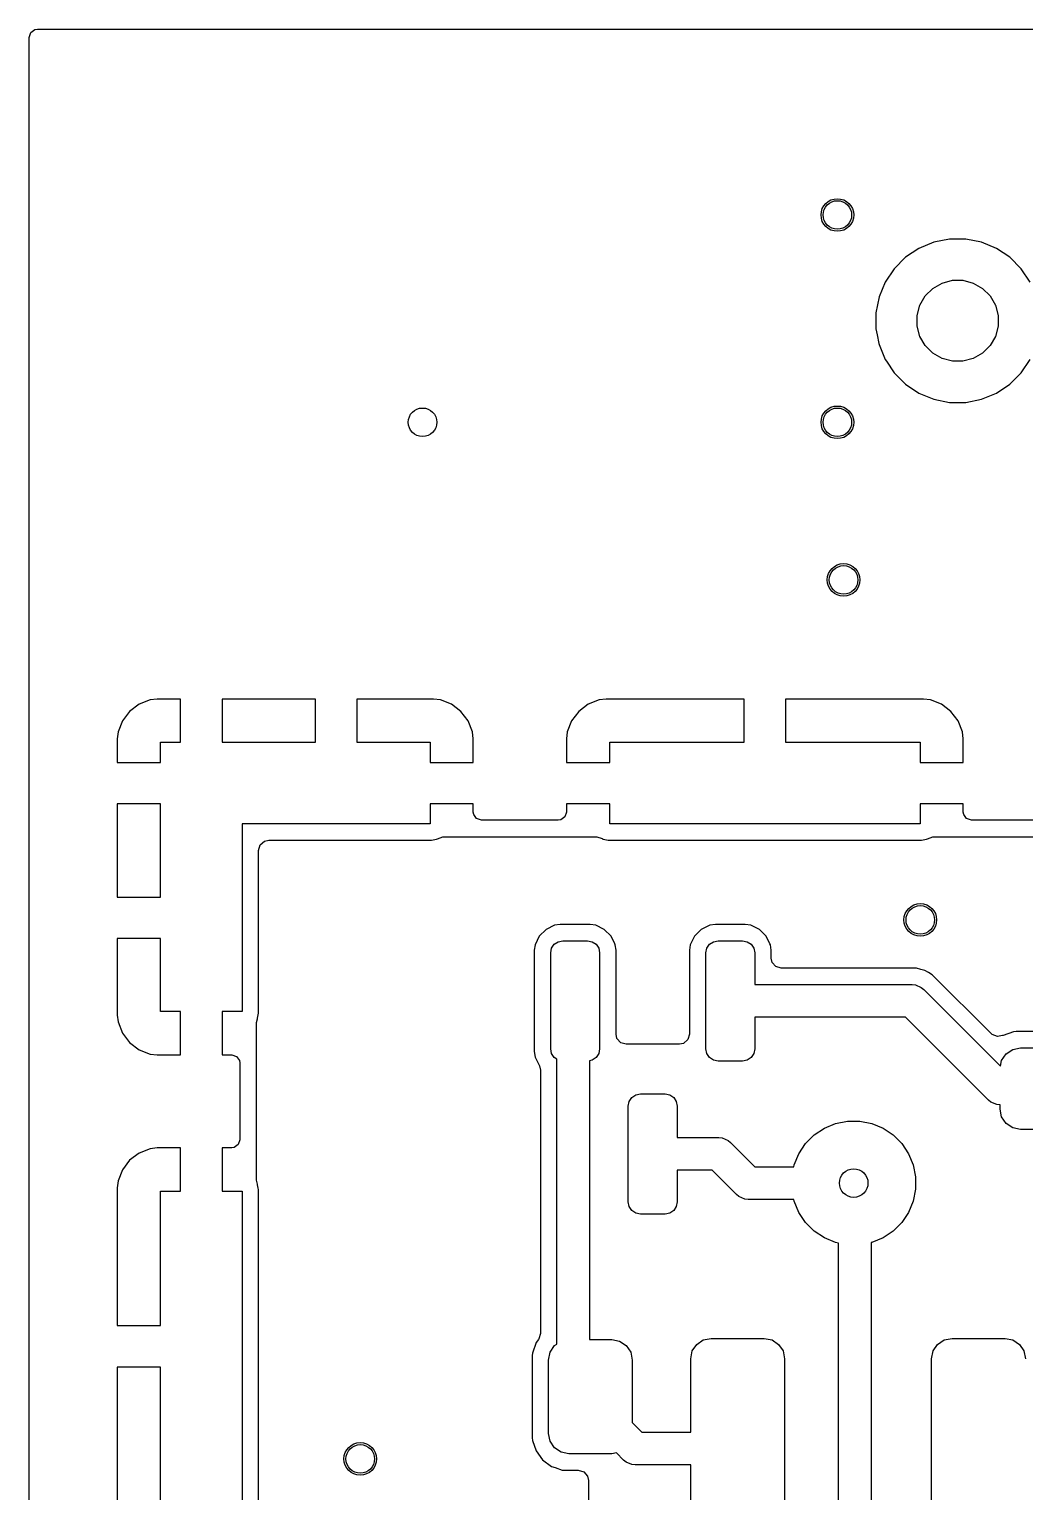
# Model space of a CAD drawing. Extents: x 3.9 to 7.48, y -4.89 to -2.91.
# Drawn here: x 3.899 to 4.379, y -3.613 to -2.908 of the extents above; entities that cross this region are included whole.
import ezdxf

# ---------------------------------------------------------------- set-up
doc = ezdxf.new("R2010")
doc.units = 0
doc.header["$MEASUREMENT"] = 0
doc.layers.add('BLACK', color=7, linetype='CONTINUOUS')

msp = doc.modelspace()

# ---------------------------------------------------------------- linework, layer by layer
at = {"layer": 'BLACK', "linetype": 'CONTINUOUS'}
for p, q in [((3.89909, -2.91183), (3.89983, -2.90954)), ((3.89909, -3.04464), (3.89909, -2.91183)), ((3.89983, -2.90954), (3.90178, -2.90812)), ((3.90178, -2.90812), (3.90299, -2.90793)), ((3.90299, -2.90793), (7.47436, -2.90793)), ((4.33519, -3.01064), (4.32802, -3.01361)), ((4.3428, -3.00913), (4.33519, -3.01064)), ((4.33519, -3.01064), (4.33519, -3.01064)), ((4.35055, -3.00913), (4.3428, -3.00913)), ((4.3428, -3.00913), (4.3428, -3.00913)), ((4.35816, -3.01064), (4.35055, -3.00913)), ((4.35055, -3.00913), (4.35055, -3.00913)), ((4.36533, -3.01361), (4.35816, -3.01064)), ((4.32157, -3.01792), (4.31608, -3.02341)), ((4.32802, -3.01361), (4.32157, -3.01792)), ((4.32157, -3.01792), (4.32157, -3.01792)), ((4.36537, -3.01363), (4.36533, -3.01361)), ((4.37178, -3.01792), (4.36537, -3.01363)), ((4.37727, -3.02341), (4.37178, -3.01792)), ((4.31608, -3.02341), (4.31177, -3.02986)), ((4.31608, -3.02341), (4.31608, -3.02341)), ((4.38158, -3.02986), (4.37727, -3.02341)), ((4.31177, -3.02986), (4.3088, -3.03703)), ((4.33106, -3.03653), (4.33469, -3.0329)), ((4.33469, -3.0329), (4.33914, -3.03033)), ((4.33914, -3.03033), (4.34411, -3.029)), ((4.34411, -3.029), (4.34924, -3.029)), ((4.34924, -3.029), (4.35421, -3.03033)), ((4.35421, -3.03033), (4.35866, -3.0329)), ((4.35866, -3.0329), (4.36229, -3.03653)), ((4.3088, -3.03703), (4.30729, -3.04464)), ((4.3088, -3.03703), (4.3088, -3.03703)), ((4.32849, -3.04098), (4.33106, -3.03653)), ((4.36229, -3.03653), (4.36486, -3.04098)), ((3.89909, -3.25021), (3.89909, -3.04464)), ((4.30729, -3.04464), (4.30729, -3.0524)), ((4.32716, -3.04595), (4.32849, -3.04098)), ((4.32716, -3.05109), (4.32716, -3.04595)), ((4.36486, -3.04098), (4.36619, -3.04595)), ((4.36619, -3.04595), (4.36619, -3.05109)), ((4.30729, -3.0524), (4.30785, -3.05526)), ((4.32849, -3.05605), (4.32716, -3.05109)), ((4.36619, -3.05109), (4.36486, -3.05605)), ((4.30785, -3.05526), (4.3087, -3.05952)), ((4.3087, -3.05952), (4.3088, -3.06001)), ((4.3088, -3.06001), (4.3088, -3.06001)), ((4.3088, -3.06001), (4.31177, -3.06717)), ((4.33106, -3.0605), (4.32849, -3.05605)), ((4.33469, -3.06413), (4.33106, -3.0605)), ((4.36229, -3.0605), (4.35866, -3.06413)), ((4.36486, -3.05605), (4.36229, -3.0605)), ((4.31177, -3.06717), (4.31236, -3.06806)), ((4.31236, -3.06806), (4.31608, -3.07363)), ((4.33914, -3.0667), (4.33469, -3.06413)), ((4.34411, -3.06803), (4.33914, -3.0667)), ((4.34924, -3.06803), (4.34411, -3.06803)), ((4.35421, -3.0667), (4.34924, -3.06803)), ((4.35866, -3.06413), (4.35421, -3.0667)), ((4.37727, -3.07363), (4.38158, -3.06717)), ((4.31608, -3.07363), (4.32157, -3.07911)), ((4.37178, -3.07911), (4.37727, -3.07363)), ((4.32157, -3.07911), (4.32802, -3.08342)), ((4.36533, -3.08342), (4.37178, -3.07911)), ((4.32802, -3.08342), (4.33519, -3.08639)), ((4.33519, -3.08639), (4.3428, -3.08791)), ((4.3428, -3.08791), (4.3428, -3.08791)), ((4.3428, -3.08791), (4.35055, -3.08791)), ((4.35055, -3.08791), (4.35816, -3.08639)), ((4.35055, -3.08791), (4.35055, -3.08791)), ((4.35816, -3.08639), (4.36533, -3.08342)), ((3.94748, -3.23695), (3.94402, -3.24152)), ((3.95205, -3.23349), (3.94748, -3.23695)), ((3.94748, -3.23695), (3.94748, -3.23695)), ((3.95739, -3.23138), (3.95205, -3.23349)), ((3.96074, -3.23098), (3.95739, -3.23138)), ((3.97206, -3.23098), (3.96074, -3.23098)), ((3.97206, -3.25185), (3.97206, -3.23098)), ((3.97206, -3.23098), (3.97206, -3.23098)), ((4.03702, -3.23098), (3.99206, -3.23098)), ((3.99206, -3.23098), (3.99206, -3.23098)), ((3.99206, -3.23098), (3.99206, -3.25185)), ((4.03702, -3.25185), (4.03702, -3.23098)), ((4.03702, -3.23098), (4.03702, -3.23098)), ((4.09393, -3.23098), (4.05702, -3.23098)), ((4.05702, -3.23098), (4.05702, -3.23098)), ((4.05702, -3.23098), (4.05702, -3.25185)), ((4.09728, -3.23138), (4.09393, -3.23098)), ((4.10262, -3.23349), (4.09728, -3.23138)), ((4.10719, -3.23695), (4.10262, -3.23349)), ((4.11066, -3.24152), (4.10719, -3.23695)), ((4.10719, -3.23695), (4.10719, -3.23695)), ((4.16402, -3.23695), (4.16055, -3.24152)), ((4.16859, -3.23349), (4.16402, -3.23695)), ((4.16402, -3.23695), (4.16402, -3.23695)), ((4.17392, -3.23138), (4.16859, -3.23349)), ((4.17728, -3.23098), (4.17392, -3.23138)), ((4.24371, -3.23098), (4.17728, -3.23098)), ((4.24371, -3.25185), (4.24371, -3.23098)), ((4.24371, -3.23098), (4.24371, -3.23098)), ((4.33015, -3.23098), (4.26371, -3.23098)), ((4.26371, -3.23098), (4.26371, -3.23098)), ((4.26371, -3.23098), (4.26371, -3.25185)), ((4.3335, -3.23138), (4.33015, -3.23098)), ((4.33884, -3.23349), (4.3335, -3.23138)), ((4.34341, -3.23695), (4.33884, -3.23349)), ((4.34688, -3.24152), (4.34341, -3.23695)), ((4.34341, -3.23695), (4.34341, -3.23695)), ((3.94402, -3.24152), (3.94191, -3.24686)), ((4.11276, -3.24686), (4.11066, -3.24152)), ((4.16055, -3.24152), (4.15845, -3.24686)), ((4.34898, -3.24686), (4.34688, -3.24152)), ((3.89909, -3.28153), (3.89909, -3.25021)), ((3.94191, -3.24686), (3.94151, -3.25021)), ((3.94151, -3.25021), (3.94151, -3.26153)), ((3.96238, -3.26153), (3.96238, -3.25185)), ((3.96238, -3.25185), (3.97206, -3.25185)), ((3.99206, -3.25185), (4.00175, -3.25185)), ((4.00175, -3.25185), (4.03702, -3.25185)), ((4.05702, -3.25185), (4.0923, -3.25185)), ((4.0923, -3.25185), (4.0923, -3.26153)), ((4.11316, -3.25021), (4.11276, -3.24686)), ((4.11316, -3.26153), (4.11316, -3.25021)), ((4.11316, -3.25021), (4.11316, -3.25021)), ((4.15845, -3.24686), (4.15804, -3.25021)), ((4.15804, -3.25021), (4.15804, -3.26153)), ((4.17891, -3.26153), (4.17891, -3.25185)), ((4.17891, -3.25185), (4.24371, -3.25185)), ((4.26371, -3.25185), (4.32852, -3.25185)), ((4.32852, -3.25185), (4.32852, -3.26153)), ((4.34938, -3.25021), (4.34898, -3.24686)), ((4.34938, -3.26153), (4.34938, -3.25021)), ((4.34938, -3.25021), (4.34938, -3.25021)), ((3.94151, -3.26153), (3.94151, -3.26153)), ((3.94151, -3.26153), (3.96238, -3.26153)), ((4.0923, -3.26153), (4.11316, -3.26153)), ((4.11316, -3.26153), (4.11316, -3.26153)), ((4.15804, -3.26153), (4.15804, -3.26153)), ((4.15804, -3.26153), (4.17891, -3.26153)), ((4.32852, -3.26153), (4.34938, -3.26153)), ((4.34938, -3.26153), (4.34938, -3.26153)), ((3.89909, -3.34649), (3.89909, -3.28153)), ((3.96238, -3.28153), (3.94151, -3.28153)), ((3.94151, -3.28153), (3.94151, -3.28153)), ((3.94151, -3.28153), (3.94151, -3.32649)), ((3.96238, -3.29122), (3.96238, -3.28153)), ((4.11316, -3.28153), (4.0923, -3.28153)), ((4.0923, -3.28153), (4.0923, -3.29122)), ((4.11316, -3.28553), (4.11316, -3.28153)), ((4.11316, -3.28153), (4.11316, -3.28153)), ((4.11335, -3.28673), (4.11316, -3.28553)), ((4.11477, -3.28868), (4.11335, -3.28673)), ((4.15804, -3.28553), (4.1573, -3.28782)), ((4.17891, -3.28153), (4.15804, -3.28153)), ((4.15804, -3.28153), (4.15804, -3.28153)), ((4.15804, -3.28153), (4.15804, -3.28553)), ((4.17891, -3.29122), (4.17891, -3.28153)), ((4.34938, -3.28153), (4.32852, -3.28153)), ((4.32852, -3.28153), (4.32852, -3.29122)), ((4.34938, -3.28553), (4.34938, -3.28153)), ((4.34938, -3.28153), (4.34938, -3.28153)), ((4.34957, -3.28673), (4.34938, -3.28553)), ((4.35099, -3.28868), (4.34957, -3.28673)), ((3.96238, -3.32649), (3.96238, -3.29122)), ((4.0923, -3.29122), (4.00175, -3.29122)), ((4.00175, -3.29122), (4.00175, -3.38177)), ((4.11706, -3.28943), (4.11477, -3.28868)), ((4.15415, -3.28943), (4.11706, -3.28943)), ((4.15535, -3.28924), (4.15415, -3.28943)), ((4.1573, -3.28782), (4.15535, -3.28924)), ((4.32852, -3.29122), (4.17891, -3.29122)), ((4.35328, -3.28943), (4.35099, -3.28868)), ((4.39037, -3.28943), (4.35328, -3.28943)), ((4.01041, -3.30135), (4.01249, -3.29955)), ((4.01249, -3.29955), (4.01452, -3.29911)), ((4.01452, -3.29911), (4.09307, -3.29911)), ((4.09307, -3.29911), (4.09538, -3.29865)), ((4.09307, -3.29911), (4.09307, -3.29911)), ((4.09538, -3.29865), (4.09585, -3.29834)), ((4.09585, -3.29834), (4.09847, -3.29752)), ((4.09847, -3.29752), (4.09856, -3.29752)), ((4.09856, -3.29752), (4.17265, -3.29752)), ((4.17265, -3.29752), (4.17529, -3.29829)), ((4.17529, -3.29829), (4.17536, -3.29834)), ((4.17536, -3.29834), (4.17583, -3.29865)), ((4.17583, -3.29865), (4.17583, -3.29865)), ((4.17583, -3.29865), (4.17583, -3.29865)), ((4.17583, -3.29865), (4.17813, -3.29911)), ((4.17813, -3.29911), (4.17813, -3.29911)), ((4.17813, -3.29911), (4.17813, -3.29911)), ((4.17813, -3.29911), (4.32929, -3.29911)), ((4.32929, -3.29911), (4.3316, -3.29865)), ((4.32929, -3.29911), (4.32929, -3.29911)), ((4.3316, -3.29865), (4.33207, -3.29834)), ((4.33207, -3.29834), (4.33469, -3.29752)), ((4.33469, -3.29752), (4.33478, -3.29752)), ((4.33478, -3.29752), (4.40887, -3.29752)), ((4.00964, -3.30399), (4.01041, -3.30135)), ((4.00964, -3.38255), (4.00964, -3.30399)), ((3.94151, -3.32649), (3.94151, -3.32649)), ((3.94151, -3.32649), (3.96238, -3.32649)), ((4.14824, -3.34209), (4.14498, -3.34535)), ((4.15238, -3.34007), (4.14824, -3.34209)), ((4.15506, -3.33968), (4.15238, -3.34007)), ((4.16949, -3.33968), (4.15506, -3.33968)), ((4.15506, -3.33968), (4.15506, -3.33968)), ((4.17217, -3.34007), (4.16949, -3.33968)), ((4.16949, -3.33968), (4.16949, -3.33968)), ((4.17631, -3.34209), (4.17217, -3.34007)), ((4.17956, -3.34535), (4.17631, -3.34209)), ((4.22304, -3.34209), (4.21979, -3.34535)), ((4.22718, -3.34007), (4.22304, -3.34209)), ((4.22986, -3.33968), (4.22718, -3.34007)), ((4.24429, -3.33968), (4.22986, -3.33968)), ((4.22986, -3.33968), (4.22986, -3.33968)), ((4.24697, -3.34007), (4.24429, -3.33968)), ((4.24429, -3.33968), (4.24429, -3.33968)), ((4.25111, -3.34209), (4.24697, -3.34007)), ((4.25437, -3.34535), (4.25111, -3.34209)), ((3.89909, -3.46675), (3.89909, -3.34649)), ((3.96238, -3.34649), (3.94151, -3.34649)), ((3.94151, -3.34649), (3.94151, -3.34649)), ((3.94151, -3.34649), (3.94151, -3.3834)), ((3.96238, -3.38177), (3.96238, -3.34649)), ((4.14296, -3.34949), (4.14257, -3.35217)), ((4.14498, -3.34535), (4.14296, -3.34949)), ((4.15091, -3.35122), (4.15219, -3.3493)), ((4.15219, -3.3493), (4.15411, -3.34802)), ((4.15411, -3.34802), (4.15637, -3.34757)), ((4.15637, -3.34757), (4.16818, -3.34757)), ((4.16818, -3.34757), (4.17044, -3.34802)), ((4.17044, -3.34802), (4.17235, -3.3493)), ((4.17235, -3.3493), (4.17363, -3.35122)), ((4.18135, -3.34901), (4.17956, -3.34535)), ((4.17956, -3.34535), (4.17956, -3.34535)), ((4.17956, -3.34535), (4.17956, -3.34535)), ((4.18159, -3.34949), (4.18135, -3.34901)), ((4.18198, -3.35217), (4.18159, -3.34949)), ((4.21776, -3.34949), (4.21737, -3.35217)), ((4.21979, -3.34535), (4.21776, -3.34949)), ((4.22571, -3.35122), (4.227, -3.3493)), ((4.227, -3.3493), (4.22891, -3.34802)), ((4.22891, -3.34802), (4.23117, -3.34757)), ((4.23117, -3.34757), (4.24298, -3.34757)), ((4.24298, -3.34757), (4.24524, -3.34802)), ((4.24524, -3.34802), (4.24716, -3.3493)), ((4.24716, -3.3493), (4.24844, -3.35122)), ((4.25616, -3.34901), (4.25437, -3.34535)), ((4.25437, -3.34535), (4.25437, -3.34535)), ((4.25437, -3.34535), (4.25437, -3.34535)), ((4.25639, -3.34949), (4.25616, -3.34901)), ((4.25678, -3.35217), (4.25639, -3.34949)), ((4.14257, -3.35217), (4.14257, -3.40105)), ((4.15046, -3.35348), (4.15091, -3.35122)), ((4.15046, -3.39974), (4.15046, -3.35348)), ((4.17363, -3.35122), (4.17408, -3.35348)), ((4.17408, -3.35348), (4.17408, -3.39974)), ((4.18198, -3.39263), (4.18198, -3.35217)), ((4.21737, -3.35217), (4.21737, -3.39263)), ((4.22527, -3.35348), (4.22571, -3.35122)), ((4.22527, -3.39974), (4.22527, -3.35348)), ((4.24844, -3.35122), (4.24889, -3.35348)), ((4.24889, -3.35348), (4.24889, -3.36873)), ((4.25678, -3.35596), (4.25678, -3.35217)), ((4.25722, -3.35799), (4.25678, -3.35596)), ((4.25902, -3.36006), (4.25722, -3.35799)), ((4.26166, -3.36084), (4.25902, -3.36006)), ((4.32684, -3.36084), (4.26166, -3.36084)), ((4.32885, -3.36138), (4.32684, -3.36084)), ((4.32684, -3.36084), (4.32684, -3.36084)), ((4.33085, -3.36191), (4.32885, -3.36138)), ((4.33265, -3.36295), (4.33085, -3.36191)), ((4.33445, -3.36399), (4.33265, -3.36295)), ((4.36283, -3.39237), (4.33445, -3.36399)), ((4.33445, -3.36399), (4.33445, -3.36399)), ((4.24889, -3.36873), (4.32477, -3.36873)), ((4.32477, -3.36873), (4.3263, -3.36888)), ((4.3263, -3.36888), (4.32914, -3.37006)), ((4.32914, -3.37006), (4.33033, -3.37104)), ((4.33033, -3.37104), (4.36734, -3.40804)), ((3.94151, -3.3834), (3.94191, -3.38676)), ((3.97206, -3.38177), (3.96238, -3.38177)), ((3.97206, -3.40263), (3.97206, -3.38177)), ((4.00175, -3.38177), (3.99206, -3.38177)), ((3.99206, -3.38177), (3.99206, -3.40263)), ((4.00867, -3.38704), (4.00905, -3.38517)), ((4.00905, -3.38517), (4.00918, -3.38485)), ((4.00918, -3.38485), (4.00964, -3.38255)), ((4.00964, -3.38255), (4.00964, -3.38255)), ((4.3215, -3.38448), (4.24889, -3.38448)), ((4.24889, -3.38448), (4.24889, -3.39974)), ((4.36151, -3.42449), (4.3215, -3.38448)), ((3.94191, -3.38676), (3.94402, -3.39209)), ((3.94402, -3.39209), (3.94748, -3.39666)), ((4.00867, -3.46311), (4.00867, -3.38704)), ((4.18242, -3.39466), (4.18198, -3.39263)), ((4.21737, -3.39263), (4.2166, -3.39527)), ((4.3633, -3.39279), (4.36283, -3.39237)), ((4.36587, -3.39378), (4.3633, -3.39279)), ((4.37364, -3.39145), (4.36859, -3.39322)), ((4.37484, -3.39134), (4.37364, -3.39145)), ((4.41651, -3.39134), (4.37484, -3.39134)), ((4.37484, -3.39134), (4.37484, -3.39134)), ((3.94748, -3.39666), (3.94748, -3.39666)), ((3.94748, -3.39666), (3.95205, -3.40013)), ((4.15091, -3.402), (4.15046, -3.39974)), ((4.17408, -3.39974), (4.17363, -3.402)), ((4.18422, -3.39674), (4.18242, -3.39466)), ((4.18686, -3.39752), (4.18422, -3.39674)), ((4.21249, -3.39752), (4.18686, -3.39752)), ((4.21452, -3.39708), (4.21249, -3.39752)), ((4.2166, -3.39527), (4.21452, -3.39708)), ((4.22571, -3.402), (4.22527, -3.39974)), ((4.24889, -3.39974), (4.24844, -3.402)), ((4.36823, -3.3933), (4.36587, -3.39378)), ((4.36825, -3.39334), (4.36823, -3.3933)), ((4.36852, -3.39324), (4.36825, -3.39334)), ((4.36856, -3.39323), (4.36852, -3.39324)), ((4.36859, -3.39322), (4.36856, -3.39323)), ((4.37001, -3.40212), (4.37321, -3.39998)), ((4.37321, -3.39998), (4.37697, -3.39923)), ((4.37697, -3.39923), (4.41438, -3.39923)), ((3.95205, -3.40013), (3.95739, -3.40223)), ((3.95739, -3.40223), (3.96074, -3.40263)), ((3.96074, -3.40263), (3.96074, -3.40263)), ((3.96074, -3.40263), (3.97206, -3.40263)), ((3.97206, -3.40263), (3.97206, -3.40263)), ((3.99206, -3.40263), (3.99206, -3.40263)), ((3.99206, -3.40263), (3.99669, -3.40263)), ((3.99669, -3.40263), (3.99898, -3.40338)), ((3.99898, -3.40338), (4.00039, -3.40533)), ((4.00039, -3.40533), (4.00058, -3.40653)), ((4.00058, -3.40653), (4.00058, -3.44362)), ((4.14257, -3.40105), (4.14296, -3.40373)), ((4.14296, -3.40373), (4.14296, -3.40373)), ((4.14296, -3.40373), (4.14453, -3.40694)), ((4.14453, -3.40694), (4.14501, -3.40792)), ((4.15219, -3.40391), (4.15091, -3.402)), ((4.1534, -3.40472), (4.15219, -3.40391)), ((4.1534, -3.54211), (4.1534, -3.40472)), ((4.17044, -3.40519), (4.16915, -3.40545)), ((4.16915, -3.40545), (4.16915, -3.53996)), ((4.17235, -3.40391), (4.17044, -3.40519)), ((4.17363, -3.402), (4.17235, -3.40391)), ((4.227, -3.40391), (4.22571, -3.402)), ((4.22891, -3.40519), (4.227, -3.40391)), ((4.23117, -3.40564), (4.22891, -3.40519)), ((4.24298, -3.40564), (4.23117, -3.40564)), ((4.24524, -3.40519), (4.24298, -3.40564)), ((4.24716, -3.40391), (4.24524, -3.40519)), ((4.24844, -3.402), (4.24716, -3.40391)), ((4.36734, -3.40804), (4.36788, -3.40531)), ((4.36788, -3.40531), (4.37001, -3.40212)), ((4.14501, -3.40792), (4.14551, -3.41007)), ((4.14551, -3.41007), (4.14551, -3.53697)), ((4.18786, -3.4273), (4.18831, -3.42504)), ((4.18786, -3.47356), (4.18786, -3.4273)), ((4.18831, -3.42504), (4.18959, -3.42312)), ((4.18959, -3.42312), (4.19151, -3.42184)), ((4.19151, -3.42184), (4.19377, -3.42139)), ((4.19377, -3.42139), (4.20558, -3.42139)), ((4.20558, -3.42139), (4.20784, -3.42184)), ((4.20784, -3.42184), (4.20976, -3.42312)), ((4.20976, -3.42312), (4.21104, -3.42504)), ((4.21104, -3.42504), (4.21149, -3.4273)), ((4.21149, -3.4273), (4.21149, -3.44255)), ((4.3627, -3.42547), (4.36151, -3.42449)), ((4.36554, -3.42664), (4.3627, -3.42547)), ((4.36708, -3.42679), (4.36554, -3.42664)), ((4.36713, -3.42679), (4.36708, -3.42679)), ((4.36713, -3.42876), (4.36713, -3.42679)), ((4.28784, -3.43574), (4.29361, -3.43459)), ((4.29361, -3.43459), (4.29949, -3.43459)), ((4.29949, -3.43459), (4.30526, -3.43574)), ((4.36788, -3.43253), (4.36713, -3.42876)), ((4.37001, -3.43572), (4.36788, -3.43253)), ((4.27336, -3.44541), (4.27752, -3.44126)), ((4.27752, -3.44126), (4.28241, -3.43799)), ((4.28241, -3.43799), (4.28784, -3.43574)), ((4.30526, -3.43574), (4.31069, -3.43799)), ((4.31069, -3.43799), (4.31558, -3.44126)), ((4.31558, -3.44126), (4.31974, -3.44541)), ((4.37321, -3.43785), (4.37001, -3.43572)), ((4.37697, -3.4386), (4.37321, -3.43785)), ((4.41438, -3.4386), (4.37697, -3.4386)), ((3.95739, -3.44792), (3.95205, -3.45002)), ((3.96074, -3.44752), (3.95739, -3.44792)), ((3.97206, -3.44752), (3.96074, -3.44752)), ((3.97206, -3.46838), (3.97206, -3.44752)), ((3.97206, -3.44752), (3.97206, -3.44752)), ((3.99669, -3.44752), (3.99206, -3.44752)), ((3.99206, -3.44752), (3.99206, -3.44752)), ((3.99206, -3.44752), (3.99206, -3.46838)), ((3.99789, -3.44733), (3.99669, -3.44752)), ((3.99984, -3.44591), (3.99789, -3.44733)), ((4.00058, -3.44362), (3.99984, -3.44591)), ((4.21149, -3.44255), (4.23158, -3.44255)), ((4.23158, -3.44255), (4.23312, -3.4427)), ((4.23312, -3.4427), (4.23596, -3.44388)), ((4.23596, -3.44388), (4.23715, -3.44486)), ((4.23715, -3.44486), (4.24887, -3.45657)), ((4.27009, -3.4503), (4.27336, -3.44541)), ((4.31974, -3.44541), (4.32301, -3.4503)), ((3.94748, -3.45349), (3.94402, -3.45806)), ((3.95205, -3.45002), (3.94748, -3.45349)), ((3.94748, -3.45349), (3.94748, -3.45349)), ((4.26767, -3.45657), (4.26784, -3.45574)), ((4.26784, -3.45574), (4.27009, -3.4503)), ((4.32301, -3.4503), (4.32526, -3.45574)), ((4.32526, -3.45574), (4.3264, -3.46151)), ((3.94191, -3.4634), (3.94151, -3.46675)), ((3.94402, -3.45806), (3.94191, -3.4634)), ((4.00905, -3.46498), (4.00867, -3.46311)), ((4.22832, -3.4583), (4.21149, -3.4583)), ((4.21149, -3.4583), (4.21149, -3.47356)), ((4.24004, -3.47001), (4.22832, -3.4583)), ((4.24887, -3.45657), (4.26767, -3.45657)), ((4.3264, -3.46151), (4.3264, -3.46739)), ((3.89909, -3.55319), (3.89909, -3.46675)), ((3.94151, -3.46675), (3.94151, -3.53319)), ((3.96238, -3.53319), (3.96238, -3.46838)), ((3.96238, -3.46838), (3.97206, -3.46838)), ((3.99206, -3.46838), (4.00175, -3.46838)), ((4.00175, -3.46838), (4.00175, -3.61799)), ((4.00918, -3.4653), (4.00905, -3.46498)), ((4.0095, -3.46692), (4.00918, -3.4653)), ((4.00918, -3.4653), (4.00918, -3.4653)), ((4.00964, -3.46761), (4.0095, -3.46692)), ((4.00964, -3.61877), (4.00964, -3.46761)), ((4.00964, -3.46761), (4.00964, -3.46761)), ((4.24123, -3.47099), (4.24004, -3.47001)), ((4.3264, -3.46739), (4.32526, -3.47315)), ((4.18831, -3.47582), (4.18786, -3.47356)), ((4.18959, -3.47773), (4.18831, -3.47582)), ((4.21104, -3.47582), (4.20976, -3.47773)), ((4.21149, -3.47356), (4.21104, -3.47582)), ((4.24407, -3.47217), (4.24123, -3.47099)), ((4.2456, -3.47232), (4.24407, -3.47217)), ((4.26767, -3.47232), (4.2456, -3.47232)), ((4.26784, -3.47315), (4.26767, -3.47232)), ((4.27009, -3.47859), (4.26784, -3.47315)), ((4.32526, -3.47315), (4.32301, -3.47859)), ((4.19151, -3.47901), (4.18959, -3.47773)), ((4.19377, -3.47946), (4.19151, -3.47901)), ((4.20558, -3.47946), (4.19377, -3.47946)), ((4.20784, -3.47901), (4.20558, -3.47946)), ((4.20976, -3.47773), (4.20784, -3.47901)), ((4.27336, -3.48348), (4.27009, -3.47859)), ((4.27752, -3.48764), (4.27336, -3.48348)), ((4.31974, -3.48348), (4.31558, -3.48764)), ((4.32301, -3.47859), (4.31974, -3.48348)), ((4.28241, -3.4909), (4.27752, -3.48764)), ((4.28784, -3.49315), (4.28241, -3.4909)), ((4.31069, -3.4909), (4.30526, -3.49315)), ((4.31558, -3.48764), (4.31069, -3.4909)), ((4.2893, -3.49344), (4.28784, -3.49315)), ((4.2893, -3.75576), (4.2893, -3.49344)), ((4.30526, -3.49315), (4.30504, -3.4932)), ((4.30504, -3.4932), (4.30504, -3.75902)), ((3.94151, -3.53319), (3.94151, -3.53319)), ((3.94151, -3.53319), (3.96238, -3.53319)), ((4.14455, -3.53987), (4.14341, -3.54142)), ((4.14473, -3.53961), (4.14455, -3.53987)), ((4.14551, -3.53697), (4.14473, -3.53961)), ((4.16915, -3.53996), (4.17993, -3.53996)), ((4.17993, -3.53996), (4.1837, -3.54071)), ((4.1837, -3.54071), (4.18689, -3.54284)), ((4.22085, -3.54225), (4.22404, -3.54012)), ((4.22404, -3.54012), (4.22781, -3.53937)), ((4.22781, -3.53937), (4.2534, -3.53937)), ((4.2534, -3.53937), (4.25717, -3.54012)), ((4.25717, -3.54012), (4.26036, -3.54225)), ((4.33699, -3.54225), (4.34018, -3.54012)), ((4.34018, -3.54012), (4.34395, -3.53937)), ((4.34395, -3.53937), (4.36954, -3.53937)), ((4.36954, -3.53937), (4.37331, -3.54012)), ((4.37331, -3.54012), (4.3765, -3.54225)), ((4.14164, -3.54647), (4.14153, -3.54766)), ((4.14153, -3.54766), (4.14153, -3.58737)), ((4.14341, -3.54142), (4.14164, -3.54647)), ((4.14164, -3.54647), (4.14164, -3.54647)), ((4.14341, -3.54142), (4.14341, -3.54142)), ((4.14942, -3.5498), (4.15017, -3.54603)), ((4.15017, -3.54603), (4.15231, -3.54284)), ((4.15231, -3.54284), (4.1534, -3.54211)), ((4.18689, -3.54284), (4.18903, -3.54603)), ((4.18903, -3.54603), (4.18978, -3.5498)), ((4.21797, -3.54921), (4.21872, -3.54544)), ((4.21872, -3.54544), (4.22085, -3.54225)), ((4.26036, -3.54225), (4.26249, -3.54544)), ((4.26249, -3.54544), (4.26324, -3.54921)), ((4.33411, -3.54921), (4.33486, -3.54544)), ((4.33486, -3.54544), (4.33699, -3.54225)), ((4.3765, -3.54225), (4.37863, -3.54544)), ((4.37863, -3.54544), (4.37938, -3.54921)), ((3.89909, -3.70297), (3.89909, -3.55319)), ((3.96238, -3.55319), (3.94151, -3.55319)), ((3.94151, -3.55319), (3.94151, -3.55319)), ((3.94151, -3.55319), (3.94151, -3.61962)), ((3.96238, -3.61799), (3.96238, -3.55319)), ((4.14942, -3.58523), (4.14942, -3.5498)), ((4.18978, -3.5498), (4.18978, -3.58)), ((4.21797, -3.58464), (4.21797, -3.54921)), ((4.26324, -3.54921), (4.26324, -3.63582)), ((4.33411, -3.63582), (4.33411, -3.54921)), ((4.18978, -3.58), (4.19442, -3.58464)), ((4.14153, -3.58737), (4.14164, -3.58857)), ((4.14164, -3.58857), (4.14164, -3.58857)), ((4.14164, -3.58857), (4.14341, -3.59361)), ((4.15017, -3.589), (4.14942, -3.58523)), ((4.15231, -3.59219), (4.15017, -3.589)), ((4.19442, -3.58464), (4.21797, -3.58464)), ((4.14341, -3.59361), (4.14341, -3.59361)), ((4.14341, -3.59361), (4.14658, -3.59792)), ((4.1555, -3.59433), (4.15231, -3.59219)), ((4.15927, -3.59508), (4.1555, -3.59433)), ((4.17993, -3.59508), (4.15927, -3.59508)), ((4.18214, -3.59464), (4.17993, -3.59508)), ((4.18559, -3.59808), (4.18214, -3.59464)), ((4.14658, -3.59792), (4.15088, -3.60109)), ((4.15088, -3.60109), (4.15257, -3.60168)), ((4.15257, -3.60168), (4.15593, -3.60286)), ((4.15593, -3.60286), (4.15713, -3.60297)), ((4.15713, -3.60297), (4.15713, -3.60297)), ((4.15713, -3.60297), (4.16379, -3.60297)), ((4.16379, -3.60297), (4.16643, -3.60374)), ((4.16643, -3.60374), (4.16823, -3.60582)), ((4.18678, -3.59906), (4.18559, -3.59808)), ((4.18962, -3.60024), (4.18678, -3.59906)), ((4.19116, -3.60039), (4.18962, -3.60024)), ((4.21797, -3.60039), (4.19116, -3.60039)), ((4.21797, -3.63582), (4.21797, -3.60039)), ((4.16823, -3.60582), (4.16867, -3.60785)), ((4.16867, -3.60785), (4.16867, -3.69237))]:
    msp.add_line(p, q, dxfattribs=at)
at = {"layer": 'BLACK'}
for centre, radius in [((4.28867, -2.99752), 0.00787), ((4.28867, -3.09752), 0.00787), ((4.08867, -3.09752), 0.00689), ((4.29167, -3.17352), 0.00787), ((4.32867, -3.33752), 0.00787), ((4.29655, -3.46445), 0.00689), ((4.05867, -3.59752), 0.00787)]:
    msp.add_circle(centre, radius, dxfattribs=at)
at = {"layer": 'WHITE'}
for centre in [(4.28867, -2.99752), (4.08867, -3.09752), (4.28867, -3.09752), (4.29167, -3.17352), (4.32867, -3.33752), (4.29655, -3.46445), (4.05867, -3.59752)]:
    msp.add_circle(centre, 0.00689, dxfattribs=at)

doc.saveas('drawing.dxf')
